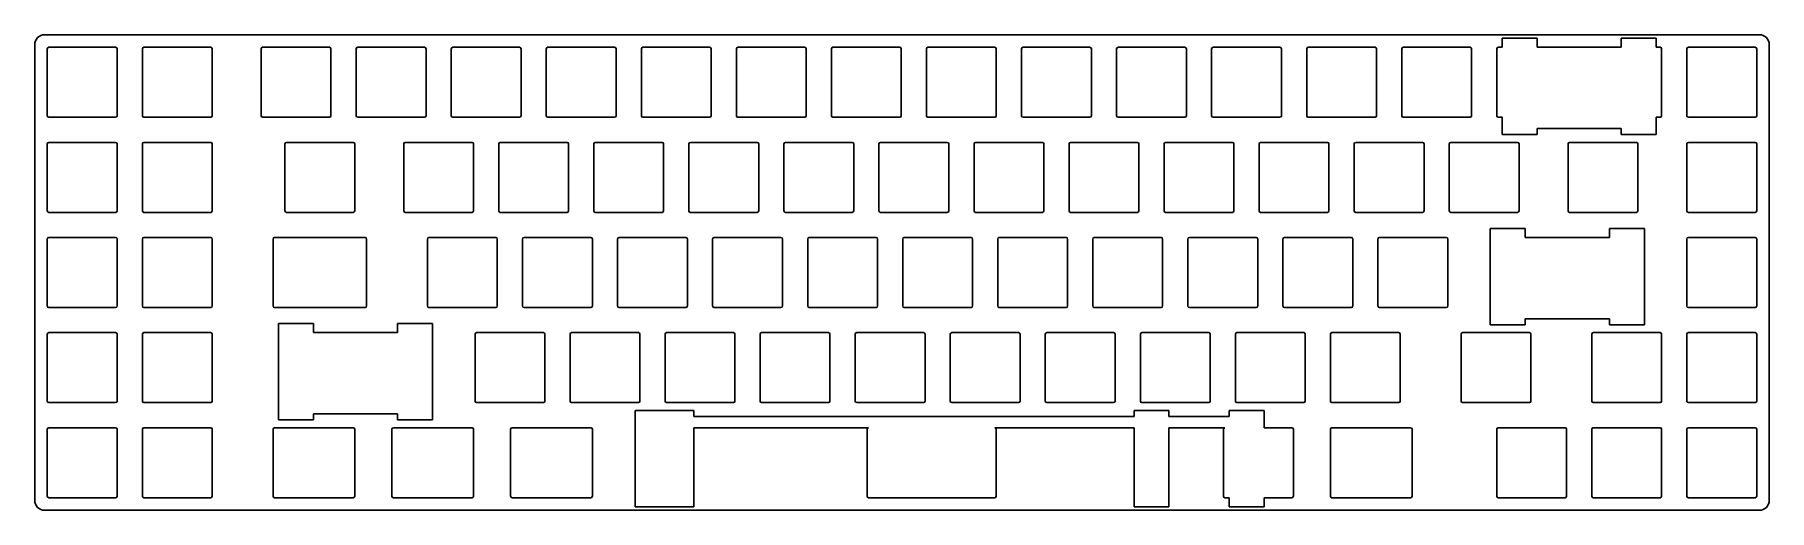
# Model space of a CAD drawing. Header units: millimetres. Extents: x -3 to 345, y -92 to 3.
import ezdxf

# ---------------------------------------------------------------- set-up
doc = ezdxf.new("R2010")
doc.units = ezdxf.units.MM

msp = doc.modelspace()

# ---------------------------------------------------------------- linework, layer by layer
at = {"color": 7, "linetype": 'Continuous', "lineweight": 25}
for p, q in [((-2.825, 0.825), (-2.825, -90.425)), ((342.8375, 2.825), (-0.825, 2.825)), ((-0.3, 0), (-0.3, -13.4)), ((13.4, 0.3), (0, 0.3)), ((13.7, -13.4), (13.7, 0)), ((18.75, 0), (18.75, -13.4)), ((32.45, 0.3), (19.05, 0.3)), ((32.75, -13.4), (32.75, 0)), ((42.5625, 0), (42.5625, -13.4)), ((56.2625, 0.3), (42.8625, 0.3)), ((56.5625, -13.4), (56.5625, 0)), ((61.6125, 0), (61.6125, -13.4)), ((75.3125, 0.3), (61.9125, 0.3)), ((75.6125, -13.4), (75.6125, 0)), ((80.6625, 0), (80.6625, -13.4)), ((94.3625, 0.3), (80.9625, 0.3)), ((94.6625, -13.4), (94.6625, 0)), ((99.7125, 0), (99.7125, -13.4)), ((113.4125, 0.3), (100.0125, 0.3)), ((113.7125, -13.4), (113.7125, 0)), ((118.7625, 0), (118.7625, -13.4)), ((132.4625, 0.3), (119.0625, 0.3)), ((132.7625, -13.4), (132.7625, 0)), ((137.8125, 0), (137.8125, -13.4)), ((151.5125, 0.3), (138.1125, 0.3)), ((151.8125, -13.4), (151.8125, 0)), ((156.8625, 0), (156.8625, -13.4)), ((170.5625, 0.3), (157.1625, 0.3)), ((170.8625, -13.4), (170.8625, 0)), ((175.9125, 0), (175.9125, -13.4)), ((189.6125, 0.3), (176.2125, 0.3)), ((189.9125, -13.4), (189.9125, 0)), ((194.9625, 0), (194.9625, -13.4)), ((208.6625, 0.3), (195.2625, 0.3)), ((208.9625, -13.4), (208.9625, 0)), ((214.0125, 0), (214.0125, -13.4)), ((227.7125, 0.3), (214.3125, 0.3)), ((228.0125, -13.4), (228.0125, 0)), ((233.0625, 0), (233.0625, -13.4)), ((246.7625, 0.3), (233.3625, 0.3)), ((247.0625, -13.4), (247.0625, 0)), ((252.1125, 0), (252.1125, -13.4)), ((265.8125, 0.3), (252.4125, 0.3)), ((266.1125, -13.4), (266.1125, 0)), ((271.1625, 0), (271.1625, -13.4)), ((284.8625, 0.3), (271.4625, 0.3)), ((285.1625, -13.4), (285.1625, 0)), ((290.2125, 0), (290.2125, -13.4)), ((291.2995, 0.3), (290.5125, 0.3)), ((291.2995, 2.1213), (298.2995, 2.1213)), ((291.2995, 0.3), (291.2995, 2.1213)), ((298.2995, 0.3), (298.2995, 2.1213)), ((315.1755, 0.3), (298.2995, 0.3)), ((315.1755, 2.1213), (322.1755, 2.1213)), ((315.1755, 0.3), (315.1755, 2.1213)), ((322.1755, 0.3), (322.1755, 2.1213)), ((322.9625, 0.3), (322.1755, 0.3)), ((323.2625, -13.4), (323.2625, 0)), ((328.3125, 0), (328.3125, -13.4)), ((342.0125, 0.3), (328.6125, 0.3)), ((342.3125, -13.4), (342.3125, 0)), ((344.8375, -90.425), (344.8375, 0.825)), ((0, -13.7), (13.4, -13.7)), ((19.05, -13.7), (32.45, -13.7)), ((42.8625, -13.7), (56.2625, -13.7)), ((61.9125, -13.7), (75.3125, -13.7)), ((80.9625, -13.7), (94.3625, -13.7)), ((100.0125, -13.7), (113.4125, -13.7)), ((119.0625, -13.7), (132.4625, -13.7)), ((138.1125, -13.7), (151.5125, -13.7)), ((157.1625, -13.7), (170.5625, -13.7)), ((176.2125, -13.7), (189.6125, -13.7)), ((195.2625, -13.7), (208.6625, -13.7)), ((214.3125, -13.7), (227.7125, -13.7)), ((233.3625, -13.7), (246.7625, -13.7)), ((252.4125, -13.7), (265.8125, -13.7)), ((271.4625, -13.7), (284.8625, -13.7)), ((290.5125, -13.7), (291.2995, -13.7)), ((291.2995, -17.1787), (291.2995, -13.7)), ((322.1755, -17.1787), (322.1755, -13.7)), ((322.1755, -13.7), (322.9625, -13.7)), ((328.6125, -13.7), (342.0125, -13.7)), ((291.2995, -17.1787), (298.2995, -17.1787)), ((298.2995, -17.1787), (298.2995, -15.95)), ((298.2995, -15.95), (315.1755, -15.95)), ((315.1755, -17.1787), (315.1755, -15.95)), ((315.1755, -17.1787), (322.1755, -17.1787)), ((-0.3, -19.05), (-0.3, -32.45)), ((13.4, -18.75), (0, -18.75)), ((13.7, -32.45), (13.7, -19.05)), ((18.75, -19.05), (18.75, -32.45)), ((32.45, -18.75), (19.05, -18.75)), ((32.75, -32.45), (32.75, -19.05)), ((47.325, -19.05), (47.325, -32.45)), ((61.025, -18.75), (47.625, -18.75)), ((61.325, -32.45), (61.325, -19.05)), ((71.1375, -19.05), (71.1375, -32.45)), ((84.8375, -18.75), (71.4375, -18.75)), ((85.1375, -32.45), (85.1375, -19.05)), ((90.1875, -19.05), (90.1875, -32.45)), ((103.8875, -18.75), (90.4875, -18.75)), ((104.1875, -32.45), (104.1875, -19.05)), ((109.2375, -19.05), (109.2375, -32.45)), ((122.9375, -18.75), (109.5375, -18.75)), ((123.2375, -32.45), (123.2375, -19.05)), ((128.2875, -19.05), (128.2875, -32.45)), ((141.9875, -18.75), (128.5875, -18.75)), ((142.2875, -32.45), (142.2875, -19.05)), ((147.3375, -19.05), (147.3375, -32.45)), ((161.0375, -18.75), (147.6375, -18.75)), ((161.3375, -32.45), (161.3375, -19.05)), ((166.3875, -19.05), (166.3875, -32.45)), ((180.0875, -18.75), (166.6875, -18.75)), ((180.3875, -32.45), (180.3875, -19.05)), ((185.4375, -19.05), (185.4375, -32.45)), ((199.1375, -18.75), (185.7375, -18.75)), ((199.4375, -32.45), (199.4375, -19.05)), ((204.4875, -19.05), (204.4875, -32.45)), ((218.1875, -18.75), (204.7875, -18.75)), ((218.4875, -32.45), (218.4875, -19.05)), ((223.5375, -19.05), (223.5375, -32.45)), ((237.2375, -18.75), (223.8375, -18.75)), ((237.5375, -32.45), (237.5375, -19.05)), ((242.5875, -19.05), (242.5875, -32.45)), ((256.2875, -18.75), (242.8875, -18.75)), ((256.5875, -32.45), (256.5875, -19.05)), ((261.6375, -19.05), (261.6375, -32.45)), ((275.3375, -18.75), (261.9375, -18.75)), ((275.6375, -32.45), (275.6375, -19.05)), ((280.6875, -19.05), (280.6875, -32.45)), ((294.3875, -18.75), (280.9875, -18.75)), ((294.6875, -32.45), (294.6875, -19.05)), ((304.5, -19.05), (304.5, -32.45)), ((318.2, -18.75), (304.8, -18.75)), ((318.5, -32.45), (318.5, -19.05)), ((328.3125, -19.05), (328.3125, -32.45)), ((342.0125, -18.75), (328.6125, -18.75)), ((342.3125, -32.45), (342.3125, -19.05)), ((0, -32.75), (13.4, -32.75)), ((19.05, -32.75), (32.45, -32.75)), ((47.625, -32.75), (61.025, -32.75)), ((71.4375, -32.75), (84.8375, -32.75)), ((90.4875, -32.75), (103.8875, -32.75)), ((109.5375, -32.75), (122.9375, -32.75)), ((128.5875, -32.75), (141.9875, -32.75)), ((147.6375, -32.75), (161.0375, -32.75)), ((166.6875, -32.75), (180.0875, -32.75)), ((185.7375, -32.75), (199.1375, -32.75)), ((204.7875, -32.75), (218.1875, -32.75)), ((223.8375, -32.75), (237.2375, -32.75)), ((242.8875, -32.75), (256.2875, -32.75)), ((261.9375, -32.75), (275.3375, -32.75)), ((280.9875, -32.75), (294.3875, -32.75)), ((304.8, -32.75), (318.2, -32.75)), ((328.6125, -32.75), (342.0125, -32.75)), ((-0.3, -38.1), (-0.3, -51.5)), ((13.4, -37.8), (0, -37.8)), ((13.7, -51.5), (13.7, -38.1)), ((18.75, -38.1), (18.75, -51.5)), ((32.45, -37.8), (19.05, -37.8)), ((32.75, -51.5), (32.75, -38.1)), ((44.94375, -38.1), (44.94375, -51.5)), ((63.40625, -37.8), (45.24375, -37.8)), ((63.70625, -51.5), (63.70625, -38.1)), ((75.9, -38.1), (75.9, -51.5)), ((89.6, -37.8), (76.2, -37.8)), ((89.9, -51.5), (89.9, -38.1)), ((94.95, -38.1), (94.95, -51.5)), ((108.65, -37.8), (95.25, -37.8)), ((108.95, -51.5), (108.95, -38.1)), ((114, -38.1), (114, -51.5)), ((127.7, -37.8), (114.3, -37.8)), ((128, -51.5), (128, -38.1)), ((133.05, -38.1), (133.05, -51.5)), ((146.75, -37.8), (133.35, -37.8)), ((147.05, -51.5), (147.05, -38.1)), ((152.1, -38.1), (152.1, -51.5)), ((165.8, -37.8), (152.4, -37.8)), ((166.1, -51.5), (166.1, -38.1)), ((171.15, -38.1), (171.15, -51.5)), ((184.85, -37.8), (171.45, -37.8)), ((185.15, -51.5), (185.15, -38.1)), ((190.2, -38.1), (190.2, -51.5)), ((203.9, -37.8), (190.5, -37.8)), ((204.2, -51.5), (204.2, -38.1)), ((209.25, -38.1), (209.25, -51.5)), ((222.95, -37.8), (209.55, -37.8)), ((223.25, -51.5), (223.25, -38.1)), ((228.3, -38.1), (228.3, -51.5)), ((242, -37.8), (228.6, -37.8)), ((242.3, -51.5), (242.3, -38.1)), ((247.35, -38.1), (247.35, -51.5)), ((261.05, -37.8), (247.65, -37.8)), ((261.35, -51.5), (261.35, -38.1)), ((266.4, -38.1), (266.4, -51.5)), ((280.1, -37.8), (266.7, -37.8)), ((280.4, -51.5), (280.4, -38.1)), ((288.91825, -35.9787), (295.91825, -35.9787)), ((288.91825, -35.9787), (288.91825, -55.2787)), ((295.91825, -37.8), (295.91825, -35.9787)), ((312.79425, -37.8), (295.91825, -37.8)), ((312.79425, -35.9787), (319.79425, -35.9787)), ((312.79425, -35.9787), (312.79425, -37.8)), ((319.79425, -55.2787), (319.79425, -35.9787)), ((328.3125, -38.1), (328.3125, -51.5)), ((342.0125, -37.8), (328.6125, -37.8)), ((342.3125, -51.5), (342.3125, -38.1)), ((0, -51.8), (13.4, -51.8)), ((19.05, -51.8), (32.45, -51.8)), ((45.24375, -51.8), (63.40625, -51.8)), ((76.2, -51.8), (89.6, -51.8)), ((95.25, -51.8), (108.65, -51.8)), ((114.3, -51.8), (127.7, -51.8)), ((133.35, -51.8), (146.75, -51.8)), ((152.4, -51.8), (165.8, -51.8)), ((171.45, -51.8), (184.85, -51.8)), ((190.5, -51.8), (203.9, -51.8)), ((209.55, -51.8), (222.95, -51.8)), ((228.6, -51.8), (242, -51.8)), ((247.65, -51.8), (261.05, -51.8)), ((266.7, -51.8), (280.1, -51.8)), ((328.6125, -51.8), (342.0125, -51.8)), ((46.03075, -55.0287), (53.03075, -55.0287)), ((46.03075, -55.0287), (46.03075, -74.3287)), ((53.03075, -56.85), (53.03075, -55.0287)), ((69.90675, -55.0287), (76.90675, -55.0287)), ((69.90675, -55.0287), (69.90675, -56.85)), ((76.90675, -74.3287), (76.90675, -55.0287)), ((288.91825, -55.2787), (295.91825, -55.2787)), ((295.91825, -55.2787), (295.91825, -54.05)), ((295.91825, -54.05), (312.79425, -54.05)), ((312.79425, -55.2787), (312.79425, -54.05)), ((312.79425, -55.2787), (319.79425, -55.2787)), ((-0.3, -57.15), (-0.3, -70.55)), ((13.4, -56.85), (0, -56.85)), ((13.7, -70.55), (13.7, -57.15)), ((18.75, -57.15), (18.75, -70.55)), ((32.45, -56.85), (19.05, -56.85)), ((32.75, -70.55), (32.75, -57.15)), ((69.90675, -56.85), (53.03075, -56.85)), ((85.425, -57.15), (85.425, -70.55)), ((99.125, -56.85), (85.725, -56.85)), ((99.425, -70.55), (99.425, -57.15)), ((104.475, -57.15), (104.475, -70.55)), ((118.175, -56.85), (104.775, -56.85)), ((118.475, -70.55), (118.475, -57.15)), ((123.525, -57.15), (123.525, -70.55)), ((137.225, -56.85), (123.825, -56.85)), ((137.525, -70.55), (137.525, -57.15)), ((142.575, -57.15), (142.575, -70.55)), ((156.275, -56.85), (142.875, -56.85)), ((156.575, -70.55), (156.575, -57.15)), ((161.625, -57.15), (161.625, -70.55)), ((175.325, -56.85), (161.925, -56.85)), ((175.625, -70.55), (175.625, -57.15)), ((180.675, -57.15), (180.675, -70.55)), ((194.375, -56.85), (180.975, -56.85)), ((194.675, -70.55), (194.675, -57.15)), ((199.725, -57.15), (199.725, -70.55)), ((213.425, -56.85), (200.025, -56.85)), ((213.725, -70.55), (213.725, -57.15)), ((218.775, -57.15), (218.775, -70.55)), ((232.475, -56.85), (219.075, -56.85)), ((232.775, -70.55), (232.775, -57.15)), ((237.825, -57.15), (237.825, -70.55)), ((251.525, -56.85), (238.125, -56.85)), ((251.825, -70.55), (251.825, -57.15)), ((256.875, -57.15), (256.875, -70.55)), ((270.575, -56.85), (257.175, -56.85)), ((270.875, -70.55), (270.875, -57.15)), ((283.06875, -57.15), (283.06875, -70.55)), ((296.76875, -56.85), (283.36875, -56.85)), ((297.06875, -70.55), (297.06875, -57.15)), ((309.2625, -57.15), (309.2625, -70.55)), ((322.9625, -56.85), (309.5625, -56.85)), ((323.2625, -70.55), (323.2625, -57.15)), ((328.3125, -57.15), (328.3125, -70.55)), ((342.0125, -56.85), (328.6125, -56.85)), ((342.3125, -70.55), (342.3125, -57.15)), ((0, -70.85), (13.4, -70.85)), ((19.05, -70.85), (32.45, -70.85)), ((85.725, -70.85), (99.125, -70.85)), ((104.775, -70.85), (118.175, -70.85)), ((129.2625, -72.4213), (117.50625, -72.4213)), ((117.50625, -72.4213), (117.50625, -91.7213)), ((123.825, -70.85), (137.225, -70.85)), ((129.2625, -72.4213), (129.2625, -73.65)), ((142.875, -70.85), (156.275, -70.85)), ((161.925, -70.85), (175.325, -70.85)), ((180.975, -70.85), (194.375, -70.85)), ((200.025, -70.85), (213.425, -70.85)), ((224.51875, -72.4213), (217.51875, -72.4213)), ((217.51875, -72.4213), (217.51875, -73.65)), ((219.075, -70.85), (232.475, -70.85)), ((224.51875, -72.4213), (224.51875, -73.65)), ((243.5625, -72.4213), (236.5625, -72.4213)), ((236.5625, -72.4213), (236.5625, -73.65)), ((238.125, -70.85), (251.525, -70.85)), ((243.5625, -72.4213), (243.5625, -75.9)), ((257.175, -70.85), (270.575, -70.85)), ((283.36875, -70.85), (296.76875, -70.85)), ((309.5625, -70.85), (322.9625, -70.85)), ((328.6125, -70.85), (342.0125, -70.85)), ((-0.3, -76.2), (-0.3, -89.6)), ((13.4, -75.9), (0, -75.9)), ((13.7, -89.6), (13.7, -76.2)), ((18.75, -76.2), (18.75, -89.6)), ((32.45, -75.9), (19.05, -75.9)), ((32.75, -89.6), (32.75, -76.2)), ((44.94375, -76.2), (44.94375, -89.6)), ((61.025, -75.9), (45.24375, -75.9)), ((46.03075, -74.3287), (53.03075, -74.3287)), ((53.03075, -74.3287), (53.03075, -73.1)), ((53.03075, -73.1), (69.90675, -73.1)), ((61.325, -89.6), (61.325, -76.2)), ((68.75625, -76.2), (68.75625, -89.6)), ((84.8375, -75.9), (69.05625, -75.9)), ((69.90675, -74.3287), (69.90675, -73.1)), ((69.90675, -74.3287), (76.90675, -74.3287)), ((85.1375, -89.6), (85.1375, -76.2)), ((92.56875, -76.2), (92.56875, -89.6)), ((108.65, -75.9), (92.86875, -75.9)), ((108.95, -89.6), (108.95, -76.2)), ((217.51875, -73.65), (129.2625, -73.65)), ((129.2625, -91.7213), (129.2625, -75.9)), ((164.30625, -75.9), (129.2625, -75.9)), ((164.00625, -76.2), (164.00625, -89.6)), ((217.50625, -75.9), (189.6125, -75.9)), ((189.9125, -89.6), (189.9125, -76.2)), ((217.50625, -75.9), (217.50625, -88.8)), ((236.5625, -73.65), (224.51875, -73.65)), ((224.51875, -75.9), (224.51875, -91.7213)), ((235.74375, -75.9), (224.51875, -75.9)), ((235.44375, -76.2), (235.44375, -89.6)), ((249.14375, -75.9), (243.5625, -75.9)), ((249.44375, -89.6), (249.44375, -76.2)), ((256.875, -76.2), (256.875, -89.6)), ((272.95625, -75.9), (257.175, -75.9)), ((273.25625, -89.6), (273.25625, -76.2)), ((290.2125, -76.2), (290.2125, -89.6)), ((303.9125, -75.9), (290.5125, -75.9)), ((304.2125, -89.6), (304.2125, -76.2)), ((309.2625, -76.2), (309.2625, -89.6)), ((322.9625, -75.9), (309.5625, -75.9)), ((323.2625, -89.6), (323.2625, -76.2)), ((328.3125, -76.2), (328.3125, -89.6)), ((342.0125, -75.9), (328.6125, -75.9)), ((342.3125, -89.6), (342.3125, -76.2)), ((0, -89.9), (13.4, -89.9)), ((19.05, -89.9), (32.45, -89.9)), ((45.24375, -89.9), (61.025, -89.9)), ((69.05625, -89.9), (84.8375, -89.9)), ((92.86875, -89.9), (108.65, -89.9)), ((164.30625, -89.9), (189.6125, -89.9)), ((217.51875, -88.8857), (217.51875, -91.7213)), ((235.74375, -89.9), (236.5625, -89.9)), ((236.5625, -89.9), (236.5625, -91.7213)), ((243.5625, -89.9), (243.5625, -91.7213)), ((243.5625, -89.9), (249.14375, -89.9)), ((257.175, -89.9), (272.95625, -89.9)), ((290.5125, -89.9), (303.9125, -89.9)), ((309.5625, -89.9), (322.9625, -89.9)), ((328.6125, -89.9), (342.0125, -89.9)), ((-0.825, -92.425), (342.8375, -92.425)), ((129.2625, -91.7213), (117.50625, -91.7213)), ((224.51875, -91.7213), (217.51875, -91.7213)), ((243.5625, -91.7213), (236.5625, -91.7213))]:
    msp.add_line(p, q, dxfattribs=at)
for centre, radius, start, end in [((-0.825, 0.825), 2, 90, 180), ((0, 0), 0.3, 90, 180), ((13.4, 0), 0.3, 0, 90), ((19.05, 0), 0.3, 90, 180), ((32.45, 0), 0.3, 0, 90), ((42.8625, 0), 0.3, 90, 180), ((56.2625, 0), 0.3, 360, 90), ((61.9125, 0), 0.3, 90, 180), ((75.3125, 0), 0.3, 0, 90), ((80.9625, 0), 0.3, 90, 180), ((94.3625, 0), 0.3, 0, 90), ((100.0125, 0), 0.3, 90, 180), ((113.4125, 0), 0.3, 0, 90), ((119.0625, 0), 0.3, 90, 180), ((132.4625, 0), 0.3, 0, 90), ((138.1125, 0), 0.3, 90, 180), ((151.5125, 0), 0.3, 0, 90), ((157.1625, 0), 0.3, 90, 180), ((170.5625, 0), 0.3, 0, 90), ((176.2125, 0), 0.3, 90, 180), ((189.6125, 0), 0.3, 0, 90), ((195.2625, 0), 0.3, 90, 180), ((208.6625, 0), 0.3, 0, 90), ((214.3125, 0), 0.3, 90, 180), ((227.7125, 0), 0.3, 0, 90), ((233.3625, 0), 0.3, 90, 180), ((246.7625, 0), 0.3, 0, 90), ((252.4125, 0), 0.3, 90, 180), ((265.8125, 0), 0.3, 360, 90), ((271.4625, 0), 0.3, 90, 180), ((284.8625, 0), 0.3, 360, 90), ((290.5125, 0), 0.3, 90, 180), ((322.9625, 0), 0.3, 360, 90), ((328.6125, 0), 0.3, 90, 180), ((342.0125, 0), 0.3, 360, 90), ((342.8375, 0.825), 2, 0, 90), ((0, -13.4), 0.3, 180, 270), ((13.4, -13.4), 0.3, 270, 0), ((19.05, -13.4), 0.3, 180, 270), ((32.45, -13.4), 0.3, 270, 0), ((42.8625, -13.4), 0.3, 180, 270), ((56.2625, -13.4), 0.3, 270, 0), ((61.9125, -13.4), 0.3, 180, 270), ((75.3125, -13.4), 0.3, 270, 0), ((80.9625, -13.4), 0.3, 180, 270), ((94.3625, -13.4), 0.3, 270, 0), ((100.0125, -13.4), 0.3, 180, 270), ((113.4125, -13.4), 0.3, 270, 0), ((119.0625, -13.4), 0.3, 180, 270), ((132.4625, -13.4), 0.3, 270, 360), ((138.1125, -13.4), 0.3, 180, 270), ((151.5125, -13.4), 0.3, 270, 360), ((157.1625, -13.4), 0.3, 180, 270), ((170.5625, -13.4), 0.3, 270, 360), ((176.2125, -13.4), 0.3, 180, 270), ((189.6125, -13.4), 0.3, 270, 360), ((195.2625, -13.4), 0.3, 180, 270), ((208.6625, -13.4), 0.3, 270, 360), ((214.3125, -13.4), 0.3, 180, 270), ((227.7125, -13.4), 0.3, 270, 360), ((233.3625, -13.4), 0.3, 180, 270), ((246.7625, -13.4), 0.3, 270, 360), ((252.4125, -13.4), 0.3, 180, 270), ((265.8125, -13.4), 0.3, 270, 360), ((271.4625, -13.4), 0.3, 180, 270), ((284.8625, -13.4), 0.3, 270, 360), ((290.5125, -13.4), 0.3, 180, 270), ((322.9625, -13.4), 0.3, 270, 360), ((328.6125, -13.4), 0.3, 180, 270), ((342.0125, -13.4), 0.3, 270, 0), ((0, -19.05), 0.3, 90, 180), ((13.4, -19.05), 0.3, 0, 90), ((19.05, -19.05), 0.3, 90, 180), ((32.45, -19.05), 0.3, 0, 90), ((47.625, -19.05), 0.3, 90, 180), ((61.025, -19.05), 0.3, 0, 90), ((71.4375, -19.05), 0.3, 90, 180), ((84.8375, -19.05), 0.3, 0, 90), ((90.4875, -19.05), 0.3, 90, 180), ((103.8875, -19.05), 0.3, 0, 90), ((109.5375, -19.05), 0.3, 90, 180), ((122.9375, -19.05), 0.3, 0, 90), ((128.5875, -19.05), 0.3, 90, 180), ((141.9875, -19.05), 0.3, 360, 90), ((147.6375, -19.05), 0.3, 90, 180), ((161.0375, -19.05), 0.3, 360, 90), ((166.6875, -19.05), 0.3, 90, 180), ((180.0875, -19.05), 0.3, 360, 90), ((185.7375, -19.05), 0.3, 90, 180), ((199.1375, -19.05), 0.3, 360, 90), ((204.7875, -19.05), 0.3, 90, 180), ((218.1875, -19.05), 0.3, 360, 90), ((223.8375, -19.05), 0.3, 90, 180), ((237.2375, -19.05), 0.3, 360, 90), ((242.8875, -19.05), 0.3, 90, 180), ((256.2875, -19.05), 0.3, 0, 90), ((261.9375, -19.05), 0.3, 90, 180), ((275.3375, -19.05), 0.3, 0, 90), ((280.9875, -19.05), 0.3, 90, 180), ((294.3875, -19.05), 0.3, 0, 90), ((304.8, -19.05), 0.3, 90, 180), ((318.2, -19.05), 0.3, 360, 90), ((328.6125, -19.05), 0.3, 90, 180), ((342.0125, -19.05), 0.3, 0, 90), ((0, -32.45), 0.3, 180, 270), ((13.4, -32.45), 0.3, 270, 0), ((19.05, -32.45), 0.3, 180, 270), ((32.45, -32.45), 0.3, 270, 0), ((47.625, -32.45), 0.3, 180, 270), ((61.025, -32.45), 0.3, 270, 360), ((71.4375, -32.45), 0.3, 180, 270), ((84.8375, -32.45), 0.3, 270, 360), ((90.4875, -32.45), 0.3, 180, 270), ((103.8875, -32.45), 0.3, 270, 360), ((109.5375, -32.45), 0.3, 180, 270), ((122.9375, -32.45), 0.3, 270, 360), ((128.5875, -32.45), 0.3, 180, 270), ((141.9875, -32.45), 0.3, 270, 0), ((147.6375, -32.45), 0.3, 180, 270), ((161.0375, -32.45), 0.3, 270, 0), ((166.6875, -32.45), 0.3, 180, 270), ((180.0875, -32.45), 0.3, 270, 0), ((185.7375, -32.45), 0.3, 180, 270), ((199.1375, -32.45), 0.3, 270, 0), ((204.7875, -32.45), 0.3, 180, 270), ((218.1875, -32.45), 0.3, 270, 0), ((223.8375, -32.45), 0.3, 180, 270), ((237.2375, -32.45), 0.3, 270, 0), ((242.8875, -32.45), 0.3, 180, 270), ((256.2875, -32.45), 0.3, 270, 0), ((261.9375, -32.45), 0.3, 180, 270), ((275.3375, -32.45), 0.3, 270, 0), ((280.9875, -32.45), 0.3, 180, 270), ((294.3875, -32.45), 0.3, 270, 0), ((304.8, -32.45), 0.3, 180, 270), ((318.2, -32.45), 0.3, 270, 360), ((328.6125, -32.45), 0.3, 180, 270), ((342.0125, -32.45), 0.3, 270, 0), ((0, -38.1), 0.3, 90, 180), ((13.4, -38.1), 0.3, 0, 90), ((19.05, -38.1), 0.3, 90, 180), ((32.45, -38.1), 0.3, 0, 90), ((45.24375, -38.1), 0.3, 90, 180), ((63.40625, -38.1), 0.3, 0, 90), ((76.2, -38.1), 0.3, 90, 180), ((89.6, -38.1), 0.3, 0, 90), ((95.25, -38.1), 0.3, 90, 180), ((108.65, -38.1), 0.3, 0, 90), ((114.3, -38.1), 0.3, 90, 180), ((127.7, -38.1), 0.3, 0, 90), ((133.35, -38.1), 0.3, 90, 180), ((146.75, -38.1), 0.3, 0, 90), ((152.4, -38.1), 0.3, 90, 180), ((165.8, -38.1), 0.3, 0, 90), ((171.45, -38.1), 0.3, 90, 180), ((184.85, -38.1), 0.3, 0, 90), ((190.5, -38.1), 0.3, 90, 180), ((203.9, -38.1), 0.3, 0, 90), ((209.55, -38.1), 0.3, 90, 180), ((222.95, -38.1), 0.3, 0, 90), ((228.6, -38.1), 0.3, 90, 180), ((242, -38.1), 0.3, 0, 90), ((247.65, -38.1), 0.3, 90, 180), ((261.05, -38.1), 0.3, 0, 90), ((266.7, -38.1), 0.3, 90, 180), ((280.1, -38.1), 0.3, 0, 90), ((328.6125, -38.1), 0.3, 90, 180), ((342.0125, -38.1), 0.3, 360, 90), ((0, -51.5), 0.3, 180, 270), ((13.4, -51.5), 0.3, 270, 0), ((19.05, -51.5), 0.3, 180, 270), ((32.45, -51.5), 0.3, 270, 0), ((45.24375, -51.5), 0.3, 180, 270), ((63.40625, -51.5), 0.3, 270, 0), ((76.2, -51.5), 0.3, 180, 270), ((89.6, -51.5), 0.3, 270, 0), ((95.25, -51.5), 0.3, 180, 270), ((108.65, -51.5), 0.3, 270, 0), ((114.3, -51.5), 0.3, 180, 270), ((127.7, -51.5), 0.3, 270, 360), ((133.35, -51.5), 0.3, 180, 270), ((146.75, -51.5), 0.3, 270, 0), ((152.4, -51.5), 0.3, 180, 270), ((165.8, -51.5), 0.3, 270, 0), ((171.45, -51.5), 0.3, 180, 270), ((184.85, -51.5), 0.3, 270, 0), ((190.5, -51.5), 0.3, 180, 270), ((203.9, -51.5), 0.3, 270, 0), ((209.55, -51.5), 0.3, 180, 270), ((222.95, -51.5), 0.3, 270, 0), ((228.6, -51.5), 0.3, 180, 270), ((242, -51.5), 0.3, 270, 0), ((247.65, -51.5), 0.3, 180, 270), ((261.05, -51.5), 0.3, 270, 360), ((266.7, -51.5), 0.3, 180, 270), ((280.1, -51.5), 0.3, 270, 360), ((328.6125, -51.5), 0.3, 180, 270), ((342.0125, -51.5), 0.3, 270, 0), ((0, -57.15), 0.3, 90, 180), ((13.4, -57.15), 0.3, 0, 90), ((19.05, -57.15), 0.3, 90, 180), ((32.45, -57.15), 0.3, 0, 90), ((85.725, -57.15), 0.3, 90, 180), ((99.125, -57.15), 0.3, 0, 90), ((104.775, -57.15), 0.3, 90, 180), ((118.175, -57.15), 0.3, 0, 90), ((123.825, -57.15), 0.3, 90, 180), ((137.225, -57.15), 0.3, 0, 90), ((142.875, -57.15), 0.3, 90, 180), ((156.275, -57.15), 0.3, 0, 90), ((161.925, -57.15), 0.3, 90, 180), ((175.325, -57.15), 0.3, 0, 90), ((180.975, -57.15), 0.3, 90, 180), ((194.375, -57.15), 0.3, 0, 90), ((200.025, -57.15), 0.3, 90, 180), ((213.425, -57.15), 0.3, 0, 90), ((219.075, -57.15), 0.3, 90, 180), ((232.475, -57.15), 0.3, 0, 90), ((238.125, -57.15), 0.3, 90, 180), ((251.525, -57.15), 0.3, 0, 90), ((257.175, -57.15), 0.3, 90, 180), ((270.575, -57.15), 0.3, 360, 90), ((283.36875, -57.15), 0.3, 90, 180), ((296.76875, -57.15), 0.3, 0, 90), ((309.5625, -57.15), 0.3, 90, 180), ((322.9625, -57.15), 0.3, 360, 90), ((328.6125, -57.15), 0.3, 90, 180), ((342.0125, -57.15), 0.3, 360, 90), ((0, -70.55), 0.3, 180, 270), ((13.4, -70.55), 0.3, 270, 0), ((19.05, -70.55), 0.3, 180, 270), ((32.45, -70.55), 0.3, 270, 0), ((85.725, -70.55), 0.3, 180, 270), ((99.125, -70.55), 0.3, 270, 0), ((104.775, -70.55), 0.3, 180, 270), ((118.175, -70.55), 0.3, 270, 0), ((123.825, -70.55), 0.3, 180, 270), ((137.225, -70.55), 0.3, 270, 0), ((142.875, -70.55), 0.3, 180, 270), ((156.275, -70.55), 0.3, 270, 0), ((161.925, -70.55), 0.3, 180, 270), ((175.325, -70.55), 0.3, 270, 0), ((180.975, -70.55), 0.3, 180, 270), ((194.375, -70.55), 0.3, 270, 360), ((200.025, -70.55), 0.3, 180, 270), ((213.425, -70.55), 0.3, 270, 0), ((219.075, -70.55), 0.3, 180, 270), ((232.475, -70.55), 0.3, 270, 360), ((238.125, -70.55), 0.3, 180, 270), ((251.525, -70.55), 0.3, 270, 360), ((257.175, -70.55), 0.3, 180, 270), ((270.575, -70.55), 0.3, 270, 360), ((283.36875, -70.55), 0.3, 180, 270), ((296.76875, -70.55), 0.3, 270, 360), ((309.5625, -70.55), 0.3, 180, 270), ((322.9625, -70.55), 0.3, 270, 0), ((328.6125, -70.55), 0.3, 180, 270), ((342.0125, -70.55), 0.3, 270, 0), ((0, -76.2), 0.3, 90, 180), ((13.4, -76.2), 0.3, 360, 90), ((19.05, -76.2), 0.3, 90, 180), ((32.45, -76.2), 0.3, 0, 90), ((45.24375, -76.2), 0.3, 90, 180), ((61.025, -76.2), 0.3, 0, 90), ((69.05625, -76.2), 0.3, 90, 180), ((84.8375, -76.2), 0.3, 360, 90), ((92.86875, -76.2), 0.3, 90, 180), ((108.65, -76.2), 0.3, 360, 90), ((164.30625, -76.2), 0.3, 90, 180), ((189.6125, -76.2), 0.3, 360, 90), ((235.74375, -76.2), 0.3, 90, 180), ((249.14375, -76.2), 0.3, 360, 90), ((257.175, -76.2), 0.3, 90, 180), ((272.95625, -76.2), 0.3, 360, 90), ((290.5125, -76.2), 0.3, 90, 180), ((303.9125, -76.2), 0.3, 360, 90), ((309.5625, -76.2), 0.3, 90, 180), ((322.9625, -76.2), 0.3, 360, 90), ((328.6125, -76.2), 0.3, 90, 180), ((342.0125, -76.2), 0.3, 360, 90), ((0, -89.6), 0.3, 180, 270), ((13.4, -89.6), 0.3, 270, 0), ((19.05, -89.6), 0.3, 180, 270), ((32.45, -89.6), 0.3, 270, 0), ((45.24375, -89.6), 0.3, 180, 270), ((61.025, -89.6), 0.3, 270, 0), ((69.05625, -89.6), 0.3, 180, 270), ((84.8375, -89.6), 0.3, 270, 0), ((92.86875, -89.6), 0.3, 180, 270), ((108.65, -89.6), 0.3, 270, 0), ((164.30625, -89.6), 0.3, 180, 270), ((189.6125, -89.6), 0.3, 270, 0), ((217.80625, -88.8), 0.3, 180, 196.5978421), ((235.74375, -89.6), 0.3, 180, 270), ((249.14375, -89.6), 0.3, 270, 0), ((257.175, -89.6), 0.3, 180, 270), ((272.95625, -89.6), 0.3, 270, 360), ((290.5125, -89.6), 0.3, 180, 270), ((303.9125, -89.6), 0.3, 270, 0), ((309.5625, -89.6), 0.3, 180, 270), ((322.9625, -89.6), 0.3, 270, 0), ((328.6125, -89.6), 0.3, 180, 270), ((342.0125, -89.6), 0.3, 270, 0), ((-0.825, -90.425), 2, 180, 270), ((342.8375, -90.425), 2, 270, 360)]:
    msp.add_arc(centre, radius, start, end, dxfattribs=at)

doc.saveas('drawing.dxf')
